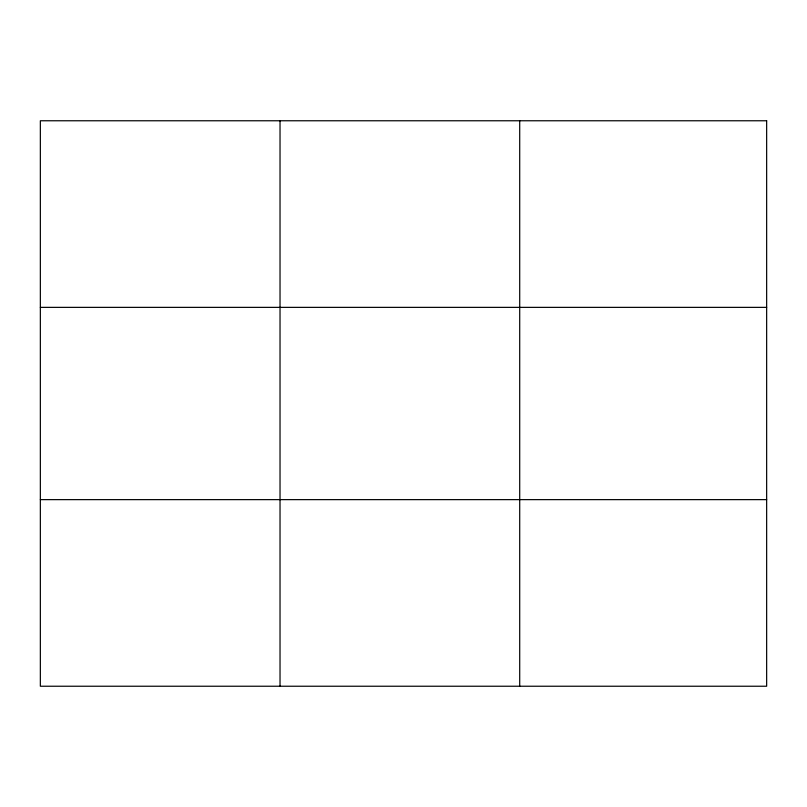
<?xml version="1.0" encoding="UTF-8"?>
<svg xmlns="http://www.w3.org/2000/svg" width="807" height="807" viewBox="0 0 807 807"><rect width="100%" height="100%" fill="white"/><g stroke="black" fill="none" stroke-linecap="round" stroke-linejoin="round"><path stroke-width="1.21" d="M280.029 120.768L280.029 686.232M519.708 120.768L519.708 686.232M40.35 307.366L766.65 307.366M40.35 499.634L766.65 499.634M766.65 120.768L766.65 686.232L40.35 686.232L40.35 120.768L766.65 120.768"/></g></svg>
